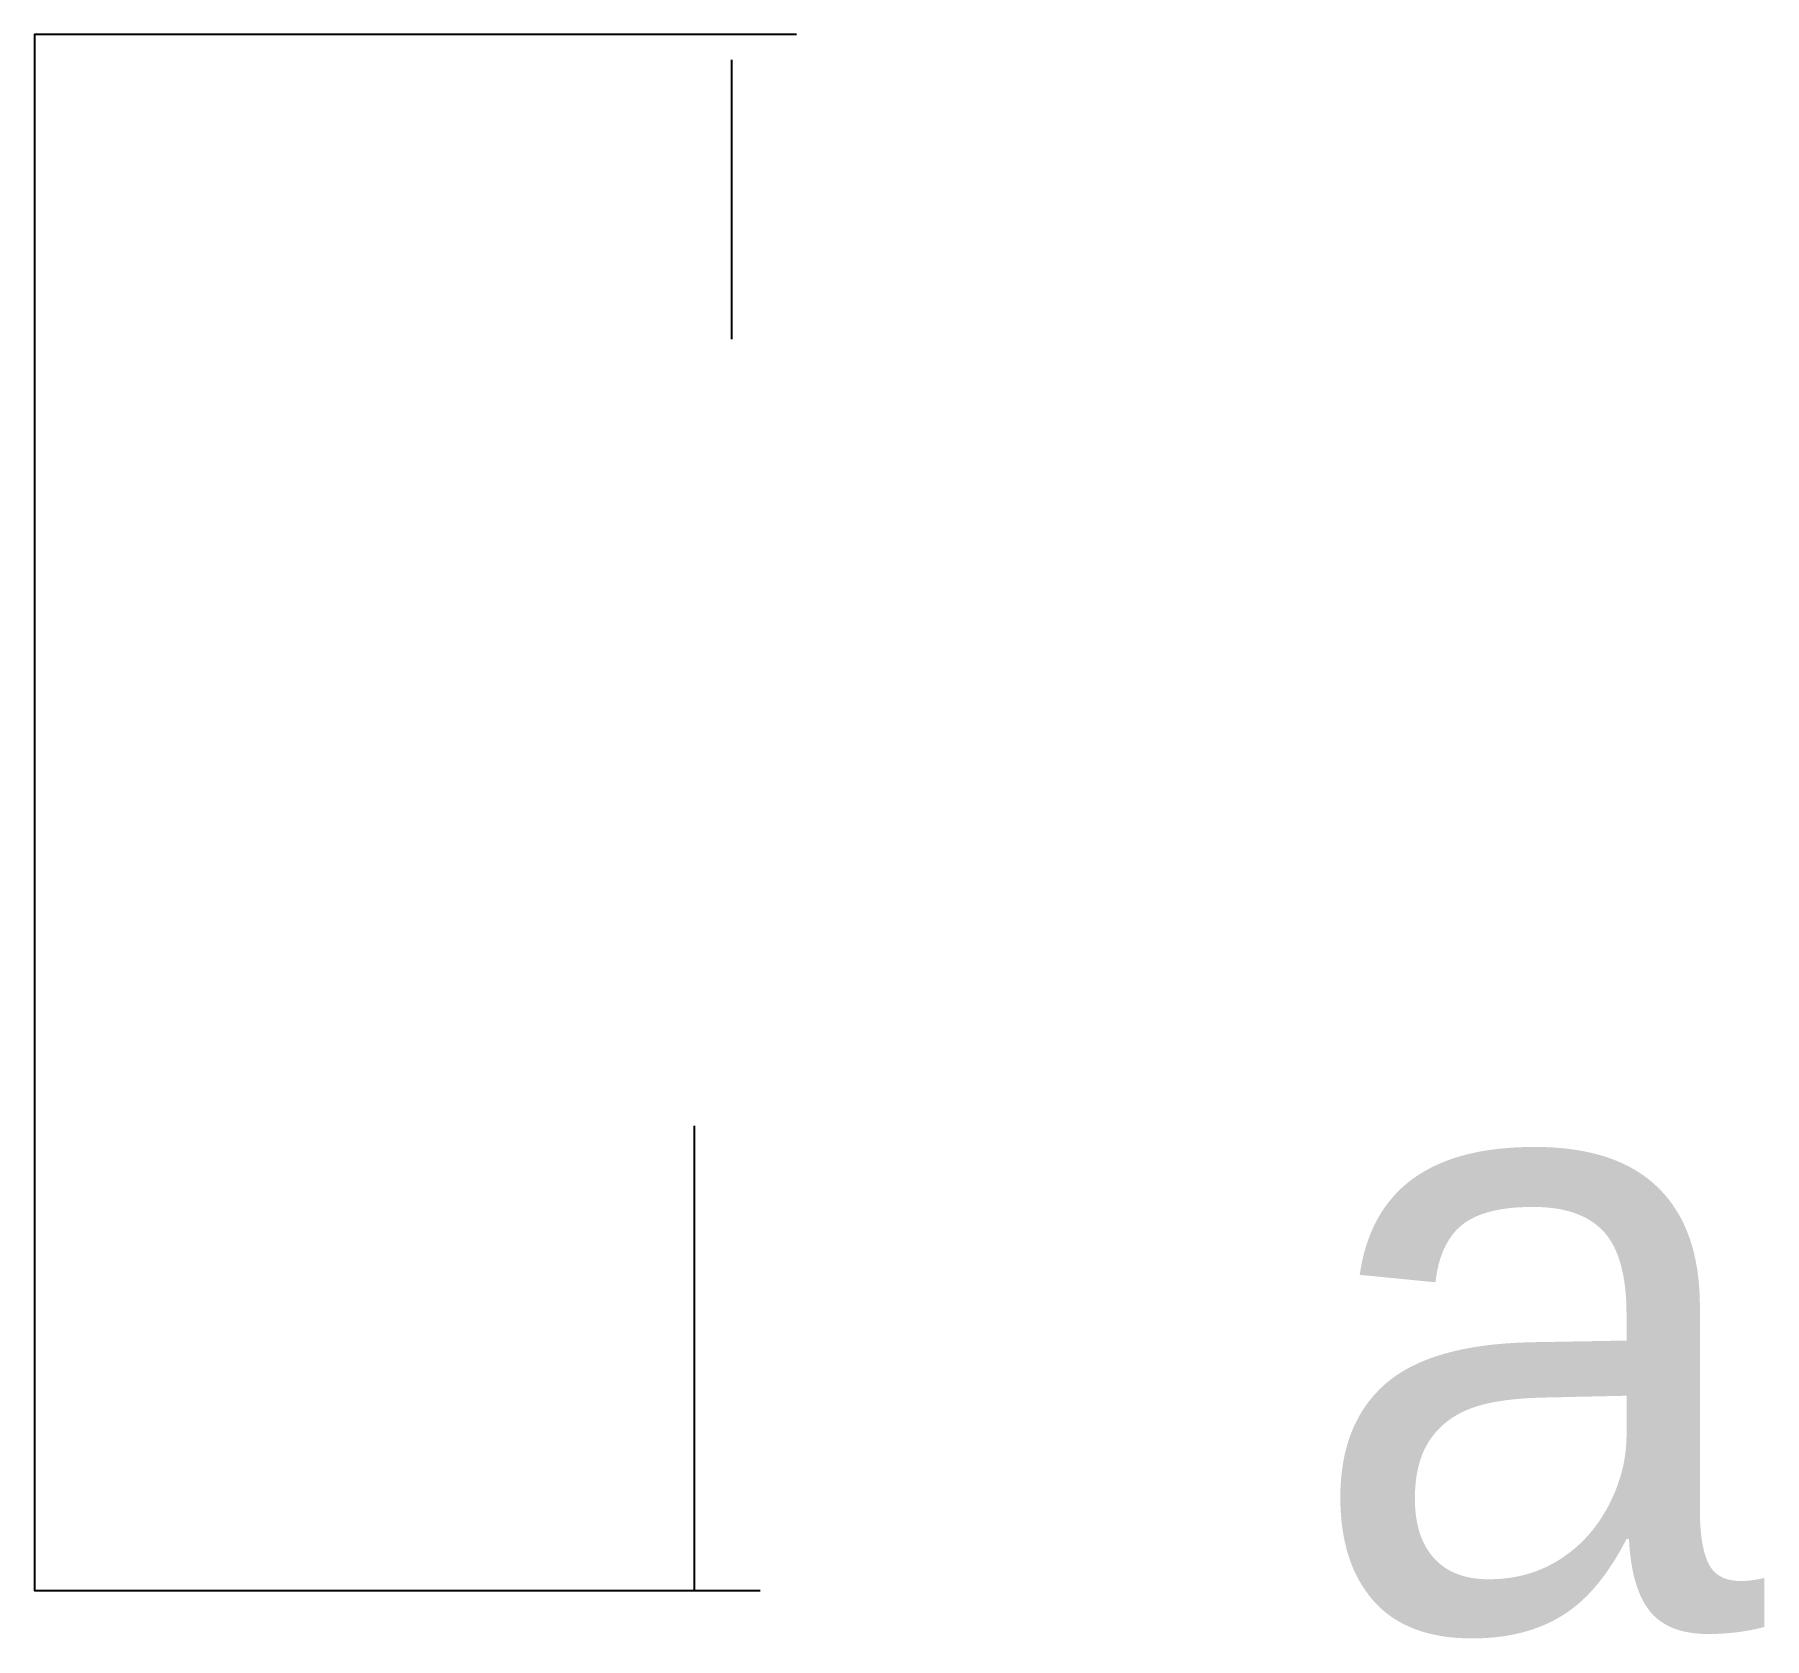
# Model space of a CAD drawing. Header units: metres. Extents: x -176867 to -176167, y -295403 to -294754.
import ezdxf

# ---------------------------------------------------------------- set-up
doc = ezdxf.new("R2010")
doc.units = ezdxf.units.M
doc.layers.add('STEEL', color=1, linetype='Continuous')
doc.layers.add('TEXT', color=3, linetype='Continuous')

msp = doc.modelspace()

# ---------------------------------------------------------------- linework, layer by layer
at = {"layer": 'STEEL'}
for points in [[(-176558.6, -294753.72), (-176867.18, -294753.72), (-176867.18, -295383.92), (-176573.3, -295383.92)], [(-176584.91, -294763.95), (-176584.91, -294877.04)], [(-176600, -295383.92), (-176600, -295195.71)]]:
    msp.add_lwpolyline(points, dxfattribs=at)

# ---------------------------------------------------------------- texts
at = {"layer": 'TEXT'}
msp.add_text('a', height=250, dxfattribs=at).set_placement((-176352.63, -295399.8))

doc.saveas('drawing.dxf')
